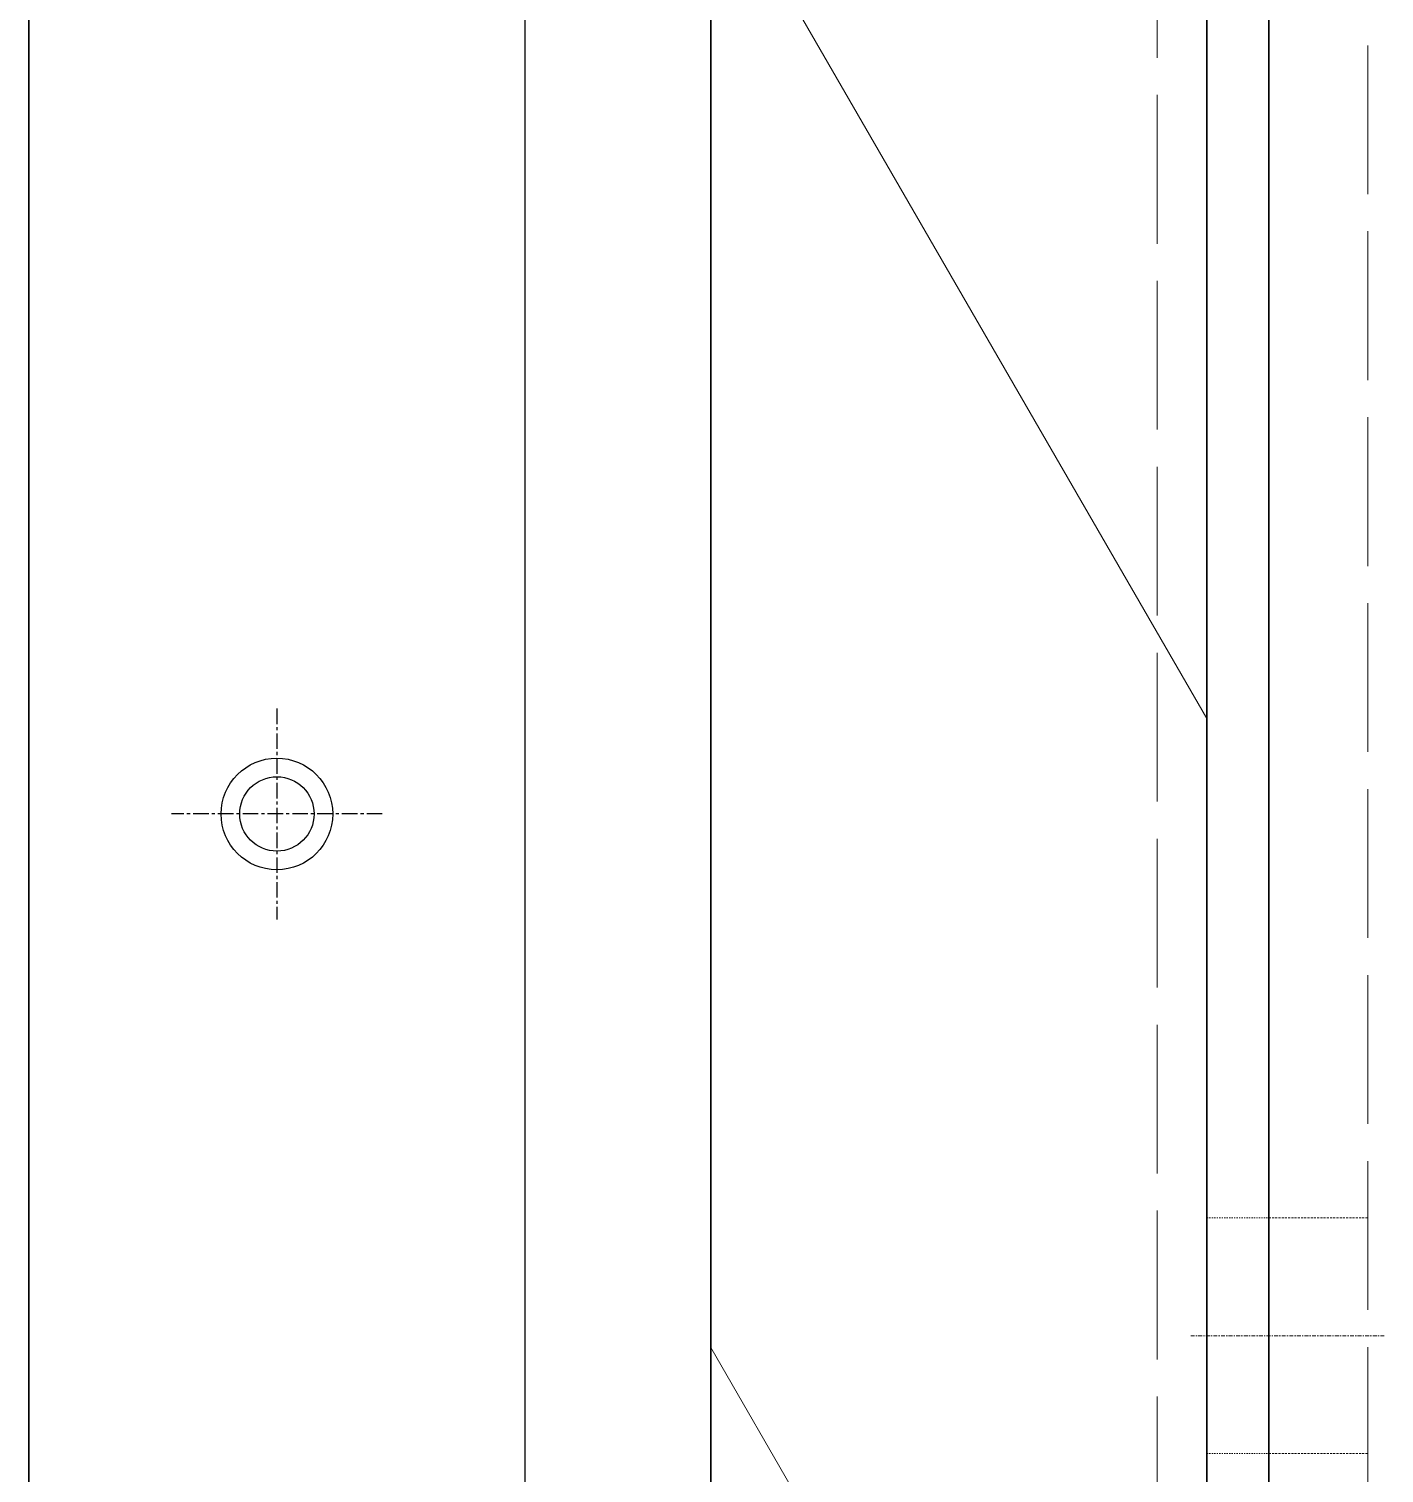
# Model space of a CAD drawing. Header units: millimetres. Extents: x 7627 to 39890, y 4589 to 27403.
# Drawn here: x 18072.6 to 18181.9, y 13988.1 to 14104.6 of the extents above; entities that cross this region are included whole.
import ezdxf

# ---------------------------------------------------------------- set-up
doc = ezdxf.new("R2010")
doc.units = ezdxf.units.MM
for name, pattern in [('CENTER', [2, 1.25, -0.25, 0.25, -0.25]), ('DASHDOT', [18.5, 12, -3, 0.5, -3]), ('DASHED', [15, 12, -3])]:
    doc.linetypes.add(name, pattern=pattern)
doc.layers.add('center', color=1, linetype='CENTER')

# ---------------------------------------------------------------- blocks, each defined once
blk = doc.blocks.new('A$C55E021B5')
at = {"color": 7, "lineweight": 35}
for p, q in [((1375, 38.5), (1375, 2102.5)), ((1415, 2102.5), (1415, 38.5)), ((1370, 2070.5), (1370, 209.79)), ((1370, 2070.5), (1370, 209.79)), ((1375, 70.5), (1375, 2070.5)), ((1375, 2070.5), (1375, 209.79))]:
    blk.add_line(p, q, dxfattribs=at)
at = {"color": 7, "linetype": 'DASHED', "lineweight": 13}
for p, q in [((1362, 2074.5), (1362, 66.5)), ((1370, 2074.5), (1370, 66.5)), ((1379, 1050.5), (1379, 38.5))]:
    blk.add_line(p, q, dxfattribs=at)
at = {"color": 7, "lineweight": 13, "ltscale": 0.133334}
for p, q in [((1415, 1054.47), (1375, 985.19)), ((1415, 934.47), (1375, 865.19))]:
    blk.add_line(p, q, dxfattribs=at)
at = {"color": 7, "linetype": 'DASHED', "lineweight": 13, "ltscale": 0.013334}
for p, q in [((1370, 944.91), (1362, 944.91)), ((1370, 925.91), (1362, 925.91))]:
    blk.add_line(p, q, dxfattribs=at)
at = {"color": 7, "linetype": 'DASHED', "lineweight": 13, "ltscale": 0.008333}
for p, q in [((1375, 944.91), (1370, 944.91)), ((1375, 925.91), (1370, 925.91))]:
    blk.add_line(p, q, dxfattribs=at)
at = {"color": 7, "linetype": 'DASHDOT', "lineweight": 13, "ltscale": 0.025999}
blk.add_line((1376.3, 935.41), (1360.7, 935.41), dxfattribs=at)
blk = doc.blocks.new('A$C3FF200C2')
for p, q in [((0, 805), (0, 0)), ((40, 805), (40, 0))]:
    blk.add_line(p, q)
blk = doc.blocks.new('1')
for p, q in [((18072.64, 16150.7), (18072.64, 12550.7)), ((18072.64, 13066.25), (18072.64, 15372.25))]:
    blk.add_line(p, q)
for radius in [4.5, 3]:
    blk.add_circle((18092.64, 14041.25), radius)
at = {"layer": 'center'}
for p, q in [((18092.64, 14049.75), (18092.64, 14032.75)), ((18101.14, 14041.25), (18084.14, 14041.25))]:
    blk.add_line(p, q, dxfattribs=at)
at = {"xscale": -1}
blk.add_blockref('A$C55E021B5', (19542.64, 13063.75), dxfattribs=at)
blk.add_blockref('A$C3FF200C2', (18072.64, 13756.25))

msp = doc.modelspace()

# ---------------------------------------------------------------- block references
msp.add_blockref('1', (0, 0))

doc.saveas('drawing.dxf')
